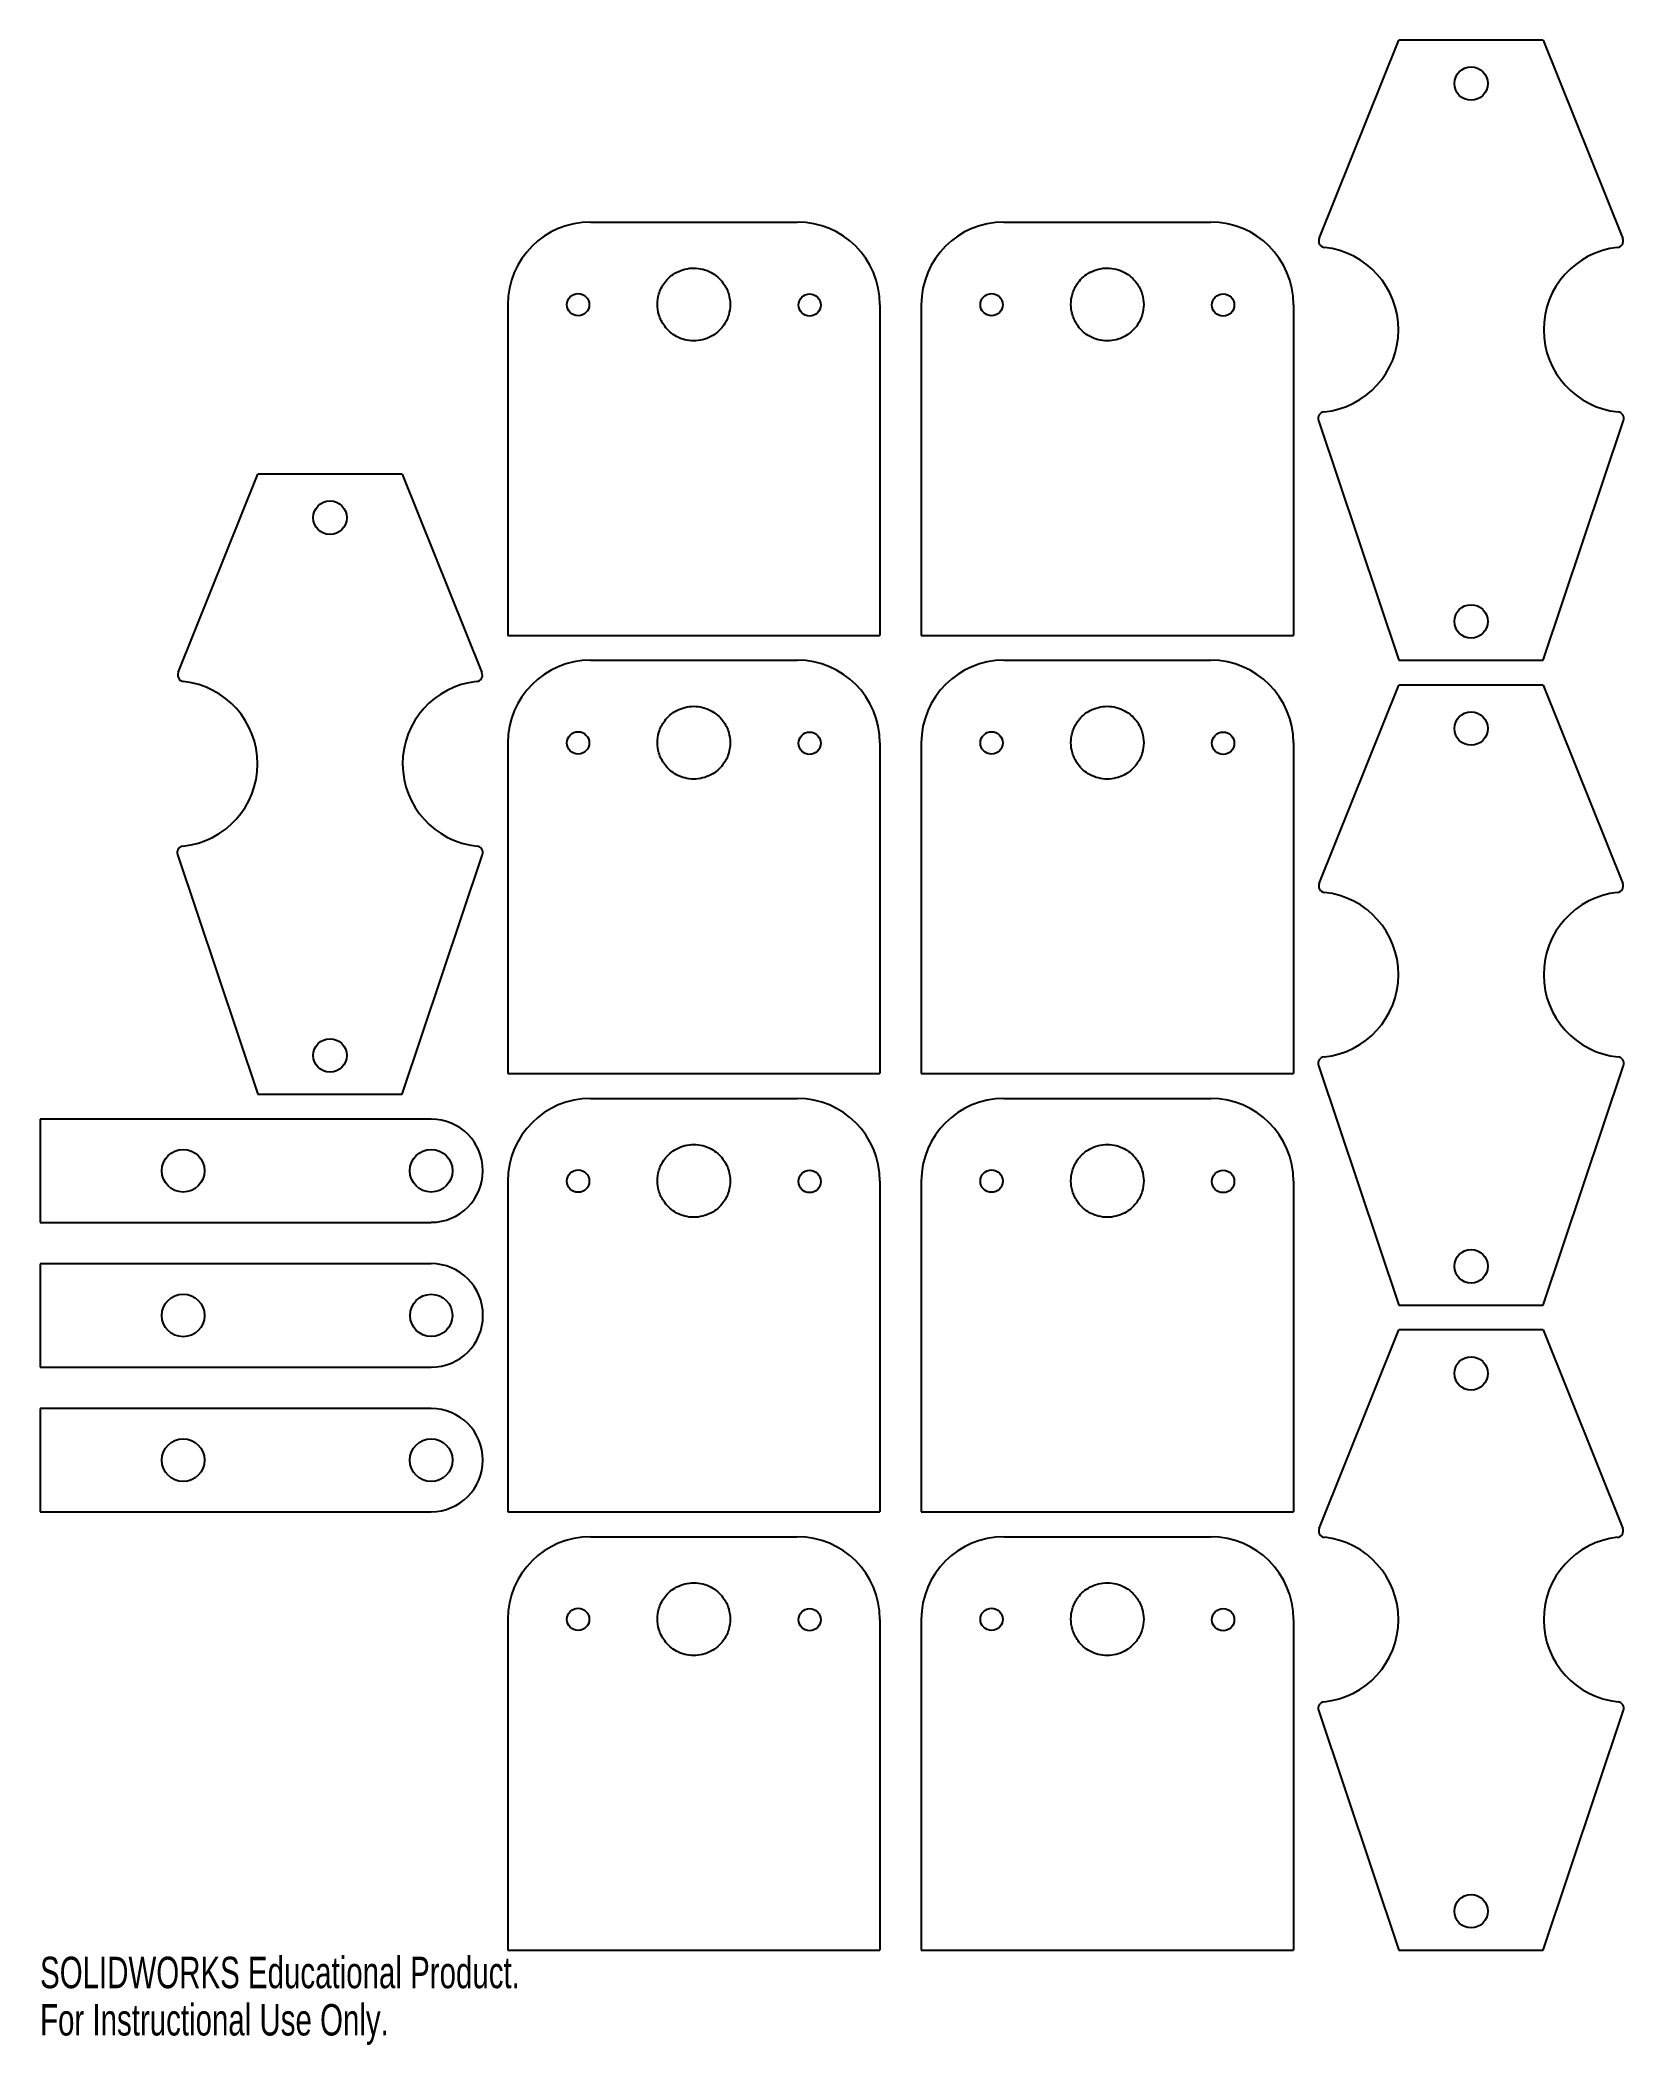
# Model space of a CAD drawing. Header units: inches. Extents: x -4.3 to 5.3, y -3.5 to 8.6.
import ezdxf

# ---------------------------------------------------------------- set-up
doc = ezdxf.new("R2010")
doc.units = ezdxf.units.IN
doc.header["$MEASUREMENT"] = 0
doc.styles.add('SLDTEXTSTYLE0', font='TXT', dxfattribs={"width": 0.7})

msp = doc.modelspace()

# ---------------------------------------------------------------- linework, layer by layer
at = {"color": 7, "linetype": 'Continuous', "lineweight": 25}
for p, q in [((3.443, 7.429), (3.925, 8.629)), ((4.797, 8.629), (3.925, 8.629)), ((4.797, 8.629), (5.279, 7.429)), ((-0.963, 7.529), (0.287, 7.529)), ((1.537, 7.529), (2.787, 7.529)), ((-1.463, 7.029), (-1.463, 5.029)), ((0.787, 7.029), (0.787, 5.029)), ((1.037, 7.029), (1.037, 5.029)), ((3.287, 7.029), (3.287, 5.029)), ((3.439, 6.329), (3.925, 4.879)), ((4.797, 4.879), (5.283, 6.329)), ((-3.456, 4.804), (-2.974, 6.004)), ((-2.102, 6.004), (-2.974, 6.004)), ((-2.102, 6.004), (-1.62, 4.804)), ((-1.463, 5.029), (0.787, 5.029)), ((1.037, 5.029), (3.287, 5.029)), ((-0.963, 4.879), (0.287, 4.879)), ((1.537, 4.879), (2.787, 4.879)), ((3.925, 4.879), (4.797, 4.879)), ((3.443, 3.529), (3.925, 4.729)), ((4.797, 4.729), (3.925, 4.729)), ((4.797, 4.729), (5.279, 3.529)), ((-1.463, 4.379), (-1.463, 2.379)), ((0.787, 4.379), (0.787, 2.379)), ((1.037, 4.379), (1.037, 2.379)), ((3.287, 4.379), (3.287, 2.379)), ((-3.46, 3.704), (-2.974, 2.254)), ((-2.102, 2.254), (-1.616, 3.704)), ((3.439, 2.429), (3.925, 0.979)), ((4.797, 0.979), (5.283, 2.429)), ((-1.463, 2.379), (0.787, 2.379)), ((1.037, 2.379), (3.287, 2.379)), ((-2.974, 2.254), (-2.102, 2.254)), ((-0.963, 2.229), (0.287, 2.229)), ((1.537, 2.229), (2.787, 2.229)), ((-4.291, 2.104), (-4.291, 1.479)), ((-1.926, 2.104), (-4.291, 2.104)), ((-1.463, 1.729), (-1.463, -0.271)), ((0.787, 1.729), (0.787, -0.271)), ((1.037, 1.729), (1.037, -0.271)), ((3.287, 1.729), (3.287, -0.271)), ((-4.291, 1.479), (-1.926, 1.479)), ((-4.291, 1.229), (-4.291, 0.604)), ((-1.926, 1.229), (-4.291, 1.229)), ((3.925, 0.979), (4.797, 0.979)), ((3.443, -0.371), (3.925, 0.829)), ((4.797, 0.829), (3.925, 0.829)), ((4.797, 0.829), (5.279, -0.371)), ((-4.291, 0.604), (-1.926, 0.604)), ((-4.291, 0.354), (-4.291, -0.271)), ((-1.926, 0.354), (-4.291, 0.354)), ((-4.291, -0.271), (-1.926, -0.271)), ((-1.463, -0.271), (0.787, -0.271)), ((1.037, -0.271), (3.287, -0.271)), ((-0.963, -0.421), (0.287, -0.421)), ((1.537, -0.421), (2.787, -0.421)), ((-1.463, -0.921), (-1.463, -2.921)), ((0.787, -0.921), (0.787, -2.921)), ((1.037, -0.921), (1.037, -2.921)), ((3.287, -0.921), (3.287, -2.921)), ((3.439, -1.471), (3.925, -2.921)), ((4.797, -2.921), (5.283, -1.471)), ((-1.463, -2.921), (0.787, -2.921)), ((1.037, -2.921), (3.287, -2.921)), ((3.925, -2.921), (4.797, -2.921))]:
    msp.add_line(p, q, dxfattribs=at)
for centre, radius in [((4.361, 8.366), 0.101), ((-1.038, 7.029), 0.0675), ((0.362, 7.027), 0.0675), ((1.462, 7.029), 0.0675), ((2.862, 7.027), 0.0675), ((-2.538, 5.741), 0.101), ((4.361, 5.114), 0.101), ((4.361, 4.466), 0.101), ((-1.038, 4.379), 0.0675), ((0.362, 4.377), 0.0675), ((1.462, 4.379), 0.0675), ((2.862, 4.377), 0.0675), ((-2.538, 2.489), 0.101), ((-3.426, 1.792), 0.129), ((-1.926, 1.792), 0.129), ((-1.038, 1.729), 0.0675), ((0.362, 1.727), 0.0675), ((1.462, 1.729), 0.0675), ((2.862, 1.727), 0.0675), ((4.361, 1.214), 0.101), ((-3.426, 0.917), 0.129), ((-1.926, 0.917), 0.128), ((4.361, 0.566), 0.101), ((-3.426, 0.042), 0.129), ((-1.926, 0.042), 0.129), ((-1.038, -0.921), 0.0675), ((0.362, -0.923), 0.0675), ((1.462, -0.921), 0.0675), ((2.862, -0.923), 0.0675), ((4.361, -2.686), 0.101)]:
    msp.add_circle(centre, radius, dxfattribs=at)
for centre, radius, start, end in [((-0.963, 7.029), 0.5, 90, 180), ((0.287, 7.029), 0.5, 0, 90), ((1.537, 7.029), 0.5, 90, 180), ((2.787, 7.029), 0.5, 0, 90), ((3.479, 7.414), 0.0394, 158.1171, 263.931), ((5.242, 7.414), 0.0394, 276.069, 21.8829), ((3.422, 6.878), 0.5, 275.7266, 83.931), ((5.3, 6.878), 0.5, 96.069, 264.2734), ((3.476, 6.341), 0.0394, 95.7266, 198.5334), ((5.246, 6.341), 0.0394, 341.4666, 84.2734), ((-0.963, 4.379), 0.5, 90, 180), ((0.287, 4.379), 0.5, 0, 90), ((1.537, 4.379), 0.5, 90, 180), ((2.787, 4.379), 0.5, 0, 90), ((-3.419, 4.789), 0.0394, 158.1171, 263.931), ((-3.476, 4.253), 0.5, 275.7266, 83.931), ((-1.599, 4.253), 0.5, 96.069, 264.2734), ((-1.656, 4.789), 0.0394, 276.069, 21.8829), ((-3.423, 3.716), 0.0394, 95.7266, 198.5334), ((-1.653, 3.716), 0.0394, 341.4666, 84.2734), ((3.479, 3.514), 0.0394, 158.1171, 263.931), ((5.242, 3.514), 0.0394, 276.069, 21.8829), ((3.422, 2.978), 0.5, 275.7266, 83.931), ((5.3, 2.978), 0.5, 96.069, 264.2734), ((3.476, 2.441), 0.0394, 95.7266, 198.5334), ((5.246, 2.441), 0.0394, 341.4666, 84.2734), ((-0.963, 1.729), 0.5, 90, 180), ((0.287, 1.729), 0.5, 0, 90), ((1.537, 1.729), 0.5, 90, 180), ((2.787, 1.729), 0.5, 0, 90), ((-1.926, 1.792), 0.312, 270, 90), ((-1.926, 0.917), 0.313, 270, 90), ((-1.926, 0.042), 0.312, 270, 90), ((-0.963, -0.921), 0.5, 90, 180), ((0.287, -0.921), 0.5, 0, 90), ((1.537, -0.921), 0.5, 90, 180), ((2.787, -0.921), 0.5, 0, 90), ((3.479, -0.386), 0.0394, 158.1171, 263.931), ((3.422, -0.922), 0.5, 275.7266, 83.931), ((5.3, -0.922), 0.5, 96.069, 264.2734), ((5.242, -0.386), 0.0394, 276.069, 21.8829), ((3.476, -1.459), 0.0394, 95.7266, 198.5334), ((5.246, -1.459), 0.0394, 341.4666, 84.2734)]:
    msp.add_arc(centre, radius, start, end, dxfattribs=at)
for points in [[(-0.118, 7.03), (-0.12, 7.051), (-0.124, 7.098), (-0.154, 7.155), (-0.193, 7.198), (-0.234, 7.226), (-0.284, 7.246), (-0.338, 7.253), (-0.392, 7.246), (-0.442, 7.227), (-0.483, 7.199), (-0.523, 7.156), (-0.552, 7.099), (-0.561, 7.031), (-0.552, 6.963), (-0.523, 6.906), (-0.484, 6.863), (-0.442, 6.834), (-0.393, 6.815), (-0.339, 6.808), (-0.285, 6.815), (-0.235, 6.834), (-0.194, 6.862), (-0.154, 6.905), (-0.124, 6.962), (-0.12, 7.009), (-0.118, 7.03)], [(2.382, 7.03), (2.38, 7.051), (2.376, 7.098), (2.346, 7.155), (2.307, 7.198), (2.266, 7.226), (2.216, 7.246), (2.162, 7.253), (2.108, 7.246), (2.058, 7.227), (2.017, 7.199), (1.977, 7.156), (1.948, 7.099), (1.939, 7.031), (1.948, 6.963), (1.977, 6.906), (2.016, 6.863), (2.058, 6.834), (2.107, 6.815), (2.161, 6.808), (2.215, 6.815), (2.265, 6.834), (2.306, 6.862), (2.346, 6.905), (2.376, 6.962), (2.38, 7.009), (2.382, 7.03)], [(-0.118, 4.38), (-0.12, 4.401), (-0.124, 4.448), (-0.154, 4.505), (-0.193, 4.548), (-0.234, 4.576), (-0.284, 4.596), (-0.338, 4.603), (-0.392, 4.596), (-0.442, 4.577), (-0.483, 4.549), (-0.523, 4.506), (-0.552, 4.449), (-0.561, 4.381), (-0.552, 4.313), (-0.523, 4.256), (-0.484, 4.213), (-0.442, 4.184), (-0.393, 4.165), (-0.339, 4.158), (-0.285, 4.165), (-0.235, 4.184), (-0.194, 4.212), (-0.154, 4.255), (-0.124, 4.312), (-0.12, 4.359), (-0.118, 4.38)], [(2.382, 4.38), (2.38, 4.401), (2.376, 4.448), (2.346, 4.505), (2.307, 4.548), (2.266, 4.576), (2.216, 4.596), (2.162, 4.603), (2.108, 4.596), (2.058, 4.577), (2.017, 4.549), (1.977, 4.506), (1.948, 4.449), (1.939, 4.381), (1.948, 4.313), (1.977, 4.256), (2.016, 4.213), (2.058, 4.184), (2.107, 4.165), (2.161, 4.158), (2.215, 4.165), (2.265, 4.184), (2.306, 4.212), (2.346, 4.255), (2.376, 4.312), (2.38, 4.359), (2.382, 4.38)], [(-0.118, 1.73), (-0.12, 1.751), (-0.124, 1.798), (-0.154, 1.855), (-0.193, 1.898), (-0.234, 1.926), (-0.284, 1.946), (-0.338, 1.953), (-0.392, 1.946), (-0.442, 1.927), (-0.483, 1.899), (-0.523, 1.856), (-0.552, 1.799), (-0.561, 1.731), (-0.552, 1.663), (-0.523, 1.606), (-0.484, 1.563), (-0.442, 1.534), (-0.393, 1.515), (-0.339, 1.508), (-0.285, 1.515), (-0.235, 1.534), (-0.194, 1.562), (-0.154, 1.605), (-0.124, 1.662), (-0.12, 1.709), (-0.118, 1.73)], [(2.382, 1.73), (2.38, 1.751), (2.376, 1.798), (2.346, 1.855), (2.307, 1.898), (2.266, 1.926), (2.216, 1.946), (2.162, 1.953), (2.108, 1.946), (2.058, 1.927), (2.017, 1.899), (1.977, 1.856), (1.948, 1.799), (1.939, 1.731), (1.948, 1.663), (1.977, 1.606), (2.016, 1.563), (2.058, 1.534), (2.107, 1.515), (2.161, 1.508), (2.215, 1.515), (2.265, 1.534), (2.306, 1.562), (2.346, 1.605), (2.376, 1.662), (2.38, 1.709), (2.382, 1.73)], [(-0.118, -0.92), (-0.12, -0.899), (-0.124, -0.852), (-0.154, -0.795), (-0.193, -0.752), (-0.234, -0.724), (-0.284, -0.704), (-0.338, -0.697), (-0.392, -0.704), (-0.442, -0.723), (-0.483, -0.751), (-0.523, -0.794), (-0.552, -0.851), (-0.561, -0.919), (-0.552, -0.987), (-0.523, -1.044), (-0.484, -1.087), (-0.442, -1.116), (-0.393, -1.135), (-0.339, -1.142), (-0.285, -1.135), (-0.235, -1.116), (-0.194, -1.088), (-0.154, -1.045), (-0.124, -0.988), (-0.12, -0.941), (-0.118, -0.92)], [(2.382, -0.92), (2.38, -0.899), (2.376, -0.852), (2.346, -0.795), (2.307, -0.752), (2.266, -0.724), (2.216, -0.704), (2.162, -0.697), (2.108, -0.704), (2.058, -0.723), (2.017, -0.751), (1.977, -0.794), (1.948, -0.851), (1.939, -0.919), (1.948, -0.987), (1.977, -1.044), (2.016, -1.087), (2.058, -1.116), (2.107, -1.135), (2.161, -1.142), (2.215, -1.135), (2.265, -1.116), (2.306, -1.088), (2.346, -1.045), (2.376, -0.988), (2.38, -0.941), (2.382, -0.92)]]:
    msp.add_open_spline(points, degree=3, knots=[0, 0, 0, 0, 0.045153, 0.10227, 0.135698, 0.171958, 0.210387, 0.25, 0.289613, 0.328042, 0.364302, 0.39773, 0.454847, 0.5, 0.545153, 0.60227, 0.635698, 0.671958, 0.710387, 0.75, 0.789613, 0.828042, 0.864302, 0.89773, 0.954847, 1, 1, 1, 1], dxfattribs=at)

# ---------------------------------------------------------------- texts
at = {"color": 7, "linetype": 'Continuous', "char_height": 0.1903, "attachment_point": 1, "style": 'SLDTEXTSTYLE0'}
for s, insert in [('SOLIDWORKS Educational Product.', (-4.291, -2.961)), ('For Instructional Use Only.', (-4.291, -3.247))]:
    msp.add_mtext(s, dxfattribs=dict(at, insert=insert))

doc.saveas('drawing.dxf')
